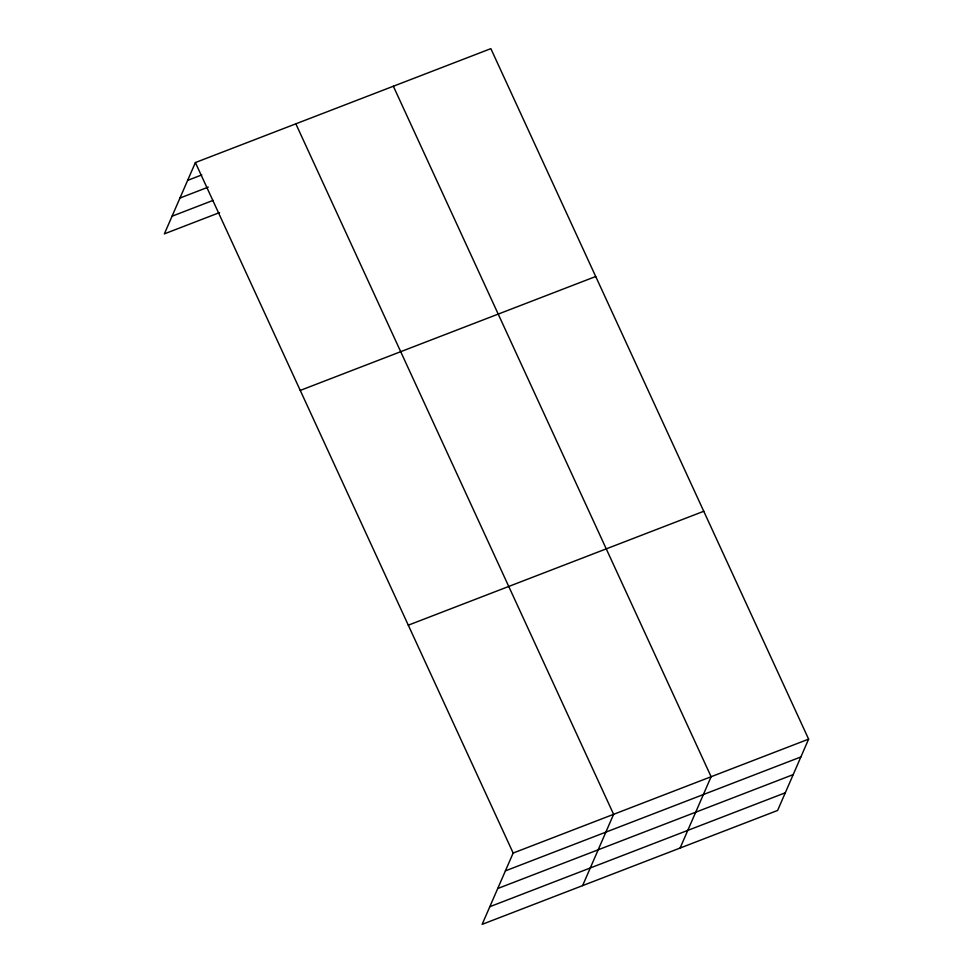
<?xml version="1.0" encoding="UTF-8"?>
<svg xmlns="http://www.w3.org/2000/svg" width="973" height="973" viewBox="0 0 973 973"><rect width="100%" height="100%" fill="white"/><g stroke="black" fill="none" stroke-linecap="round" stroke-linejoin="round"><path stroke-width="1.46" d="M808.624 739.139L513.16 853.041L482.146 924.35L777.609 810.448L808.624 739.139L490.854 48.65L195.391 162.552L164.376 233.861L219.557 212.588M582.608 885.625L613.61 814.316L295.841 123.826M680.115 848.03L711.117 776.722L393.347 86.232M187.643 180.37L201.788 174.921M179.969 198.03L208.258 187.12M172.051 216.213L213.087 200.389M300.256 390.416L595.707 276.514M408.295 625.177L703.759 511.275M505.413 870.859L800.864 756.958M497.738 888.519L793.19 774.617M489.82 906.702L785.284 792.8M195.391 162.552L513.16 853.041"/></g></svg>
